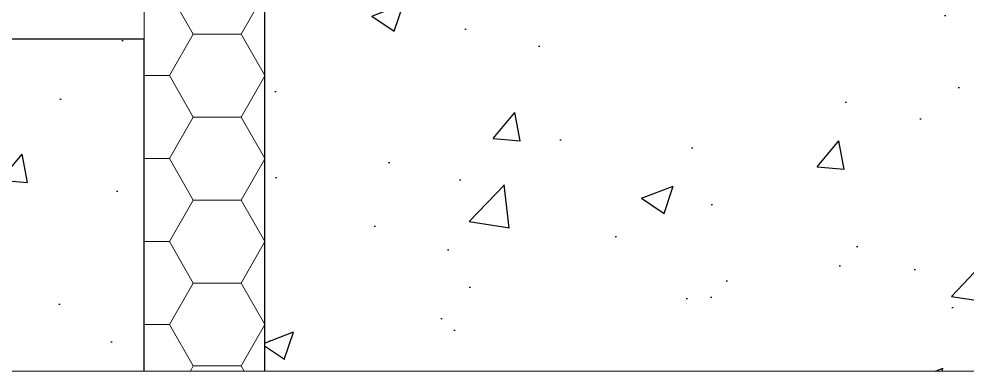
# Model space of a CAD drawing. Header units: millimetres. Extents: x -20000 to 230000, y -17405 to 24510.
# Drawn here: x 43258.5 to 43573.2, y -14106.3 to -13989.6 of the extents above; entities that cross this region are included whole.
import ezdxf

# ---------------------------------------------------------------- set-up
doc = ezdxf.new("R2010")
doc.units = ezdxf.units.MM
doc.layers.get('0').update_dxf_attribs({"lineweight": 13})
doc.layers.add('0 - Invisible', color=43, linetype='Continuous', lineweight=0, plot=False)
doc.layers.add('1 - BETON', color=251, linetype='Continuous', lineweight=25)
doc.layers.add('1 - Isolant', color=132, linetype='Continuous', lineweight=13)

# ---------------------------------------------------------------- blocks, each defined once
blk = doc.blocks.new('*U408')
at = {"layer": '1 - BETON'}
h = blk.add_hatch(dxfattribs=at)
h.set_pattern_fill('CONCRETE', color=256, scale=15, style=0, pattern_type=2)
h.set_pattern_definition([(49.99999999999999, (-70.00000000007424, 209.9999999999648), (107.589027390113, -9.412820247389266), [11.25, -123.75]), (355, (-70.00000000007424, 209.9999999999648), (-20.81270004195, 112.8288200550018), [9, -99]), (100.4514, (-61.03424800007423, 209.2155989999648), (86.77640725710323, 103.415931309143), [9.5610285, -105.1713168]), (46.18420000000002, (-70.00000000007424, 239.9999999999648), (160.0861572938467, -24.82785214935271), [16.87499999999953, -185.6249999999962]), (96.6356, (-56.65948825007422, 237.9310039499648), (140.1994058323055, 146.1176806350663), [14.3415432, -157.75695]), (351.1842, (-70.00000000007424, 239.9999999999648), (140.1992917700441, 146.1177901387987), [13.5, -148.5]), (21, (-55.00000000007424, 232.4999999999648), (89.53605781776925, -60.39283359980082), [11.25, -123.75]), (326.0000000000001, (-55.00000000007424, 232.4999999999648), (36.49729978823726, 108.772506757028), [9, -99]), (71.4514, (-47.5386650500742, 227.4672590999648), (126.0333942872235, 48.37957450649286), [9.5610285, -105.1713168]), (37.50000000000001, (-70.00000000007424, 209.9999999999648), (1.8239782975936, 49.93407807469672), [0, -97.8, 0, -100.5, 0, -99.375]), (7.499999999999999, (-70.00000000007424, 209.9999999999648), (39.46043061632229, 59.16175678235403), [0, -57.3, 0, -95.55, 0, -37.875]), (327.5, (-103.4500000000742, 209.9999999999648), (80.07336542586135, -3.383230760156963), [0, -37.5, 0, -117, 0, -155.25]), (317.5, (-118.4500000000742, 209.9999999999648), (87.47792540135794, 15.01574734984766), [0, -48.75, 0, -77.69999999999999, 0, -110.25])])
h.paths.add_polyline_path([(-168.1519566091689, -57.97670254202674), (-178.2681680429705, -57.31334441522013), (-168.4836356725723, -54.65991190799345)], flags=8)
edge = h.paths.add_edge_path(flags=0)
edge.add_line((-168.3177961408706, -56.31830722501009), (-98.66519282617082, -49.3530468935398))
h.paths.add_polyline_path([(-179.6117021402969, -60.09346763252723), (-97.09846032620796, -51.84214345111834), (-99.24791440432107, -30.34760266998717), (-181.76115621841, -38.59892685139606)], flags=24)
h.paths.add_polyline_path([(339.9999999999764, -20.00000000001455), (139.99999999998, -220.0000000000109), (-220.0000000000218, -220.0000000000182), (-220.0000000000218, -46.00000000000219), (-60, -30), (-60, 0), (0, 0), (0, -20.00000000001455)])
at = {"layer": '0 - Invisible'}
blk.add_lwpolyline([(339.9999999999764, -20.00000000001455), (139.99999999998, -220.0000000000109), (-220.0000000000294, -220.0000000000185), (-220.0000000000218, -220.0000000000182)], dxfattribs=at)
at = {"layer": '1 - BETON'}
blk.add_lwpolyline([(339.9999999999764, -20.00000000001455), (0, -20.00000000001455), (0, 0), (-60, 0), (-60, -30), (-220.0000000000218, -46.00000000000219), (-220.0000000000218, -220.0000000000182), (-220.0000000000218, -220.0000000000182)], dxfattribs=at)
blk = doc.blocks.new('*U400')
at = {"layer": '1 - Isolant'}
h = blk.add_hatch(dxfattribs=at)
h.set_pattern_fill('HONEY', color=256, scale=5, style=0)
h.set_pattern_definition([(0, (-58386.87184655554, -20470.0045999678), (23.8125, 13.748153225), [15.875, -31.75]), (120, (-58386.87184655554, -20470.0045999678), (-23.81249994797095, 13.74815331511695), [15.8749999999998, -31.7499999999996]), (59.99999999999999, (-58386.87184655554, -20470.0045999678), (5.202904551637744e-08, 27.49630654011694), [-31.75, 15.875])])
h.paths.add_polyline_path([(-160.0000000000197, -220.0000000000182), (-200.0000000000225, -220.0000000000185), (-200.000000000013, -29.90024875776545), (1.224950342894069e-11, -9.90024875775537), (0, 0), (1.085469744819806e-11, -30.00000000000038), (-160.0000000000116, -46.00000000000263)])
at = {"layer": '0 - Invisible'}
blk.add_line((-160.0000000000197, -220.0000000000182), (-200.0000000000225, -220.0000000000185), dxfattribs=at)
at = {"layer": '1 - Isolant'}
blk.add_lwpolyline([(-160.0000000000197, -220.0000000000182), (-160.0000000000116, -46.00000000000263), (1.085469744819806e-11, -30.00000000000038), (0, 0), (0, 0), (1.224950342894069e-11, -9.90024875775537), (-200.000000000013, -29.90024875776545), (-200.0000000000225, -220.0000000000185)], dxfattribs=at)
blk = doc.blocks.new('*U414')
at = {"layer": '1 - BETON'}
h = blk.add_hatch(dxfattribs=at)
h.set_pattern_fill('CONCRETE', color=256, scale=15, style=0, pattern_type=2)
h.set_pattern_definition([(49.99999999999999, (196.8265648845608, 158.5759429901332), (107.589027390113, -9.412820247389266), [11.25, -123.75]), (355, (196.8265648845608, 158.5759429901332), (-20.81270004195, 112.8288200550018), [9, -99]), (100.4514, (205.7923168845608, 157.7915419901332), (86.77640725710323, 103.415931309143), [9.5610285, -105.1713168]), (46.18420000000002, (196.8265648845608, 188.5759429901332), (160.0861572938467, -24.82785214935271), [16.87499999999988, -185.6249999999991]), (96.6356, (210.1670766345608, 186.5069469401332), (140.1994058323055, 146.1176806350663), [14.3415432, -157.75695]), (351.1842, (196.8265648845608, 188.5759429901332), (140.1992917700441, 146.1177901387987), [13.5, -148.5]), (21, (211.8265648845608, 181.0759429901332), (89.53605781776925, -60.39283359980082), [11.25, -123.75]), (326.0000000000001, (211.8265648845608, 181.0759429901332), (36.49729978823726, 108.772506757028), [9, -99]), (71.4514, (219.2878998345608, 176.0432020901331), (126.0333942872235, 48.37957450649286), [9.5610285, -105.1713168]), (37.50000000000001, (196.8265648845608, 158.5759429901332), (1.8239782975936, 49.93407807469672), [0, -97.8, 0, -100.5, 0, -99.375]), (7.499999999999999, (196.8265648845608, 158.5759429901332), (39.46043061632229, 59.16175678235403), [0, -57.3, 0, -95.55, 0, -37.875]), (327.5, (163.3765648845608, 158.5759429901332), (80.07336542586135, -3.383230760156963), [0, -37.5, 0, -117, 0, -155.25]), (317.5, (148.3765648845608, 158.5759429901332), (87.47792540135794, 15.01574734984766), [0, -48.75, 0, -77.69999999999999, 0, -110.25])])
h.paths.add_polyline_path([(-200, 4.456435220845378e-13), (-200, -14.42405700986637), (-104.4240570098337, -110.00000000003), (-2.842170943040401e-14, -110.00000000003), (6.123233995736766e-17, -1.243449787580175e-14)])
at = {"layer": '0 - Invisible'}
blk.add_lwpolyline([(-200, 4.456435220845378e-13), (-200, -14.42405700986637), (-104.4240570098337, -110.00000000003), (-2.842170943040401e-14, -110.00000000003)], dxfattribs=at)
at = {"layer": '1 - BETON'}
blk.add_lwpolyline([(-2.842170943040401e-14, -110.00000000003), (0, 0), (6.123233995736766e-17, -1.243449787580175e-14), (6.123233995736766e-17, -1.243449787580175e-14), (-200.0000000000022, -1.243449787580175e-14), (-200.0000000000004, 4.405364961712621e-13), (-200, 4.456435220845378e-13)], dxfattribs=at)

msp = doc.modelspace()

# ---------------------------------------------------------------- block references
for name, p in [('*U400', (43500.00002455681, -13886.26779066064)), ('*U408', (43560.00002455682, -13886.26779066064)), ('*U414', (43300.00002455679, -13996.26779066063))]:
    msp.add_blockref(name, p)

doc.saveas('drawing.dxf')
